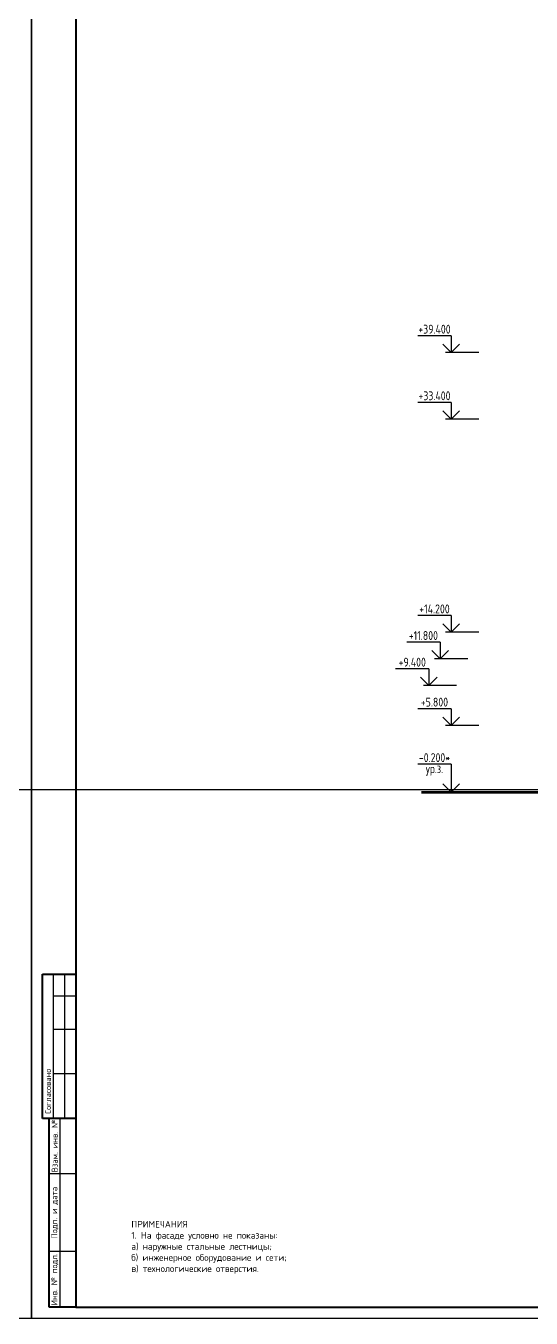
# Model space of a CAD drawing. Extents: x -50000 to 1632000, y -47600 to 308800.
# Drawn here: x 790500 to 836005, y -47600 to 68829 of the extents above; entities that cross this region are included whole.
import ezdxf
from ezdxf.enums import TextEntityAlignment as Align

# ---------------------------------------------------------------- set-up
doc = ezdxf.new("R2010")
doc.units = 0
doc.header["$MEASUREMENT"] = 0
doc.layers.get('Defpoints').update_dxf_attribs({"color": 6})
doc.layers.add('2', color=7, linetype='Continuous')
doc.styles.get("Standard").update_dxf_attribs({"font": 'isocpeur.ttf'})

# ---------------------------------------------------------------- blocks, each defined once
blk = doc.blocks.new('Штамп_Согл')
at = {"linetype": 'Continuous', "lineweight": -2}
for p, q in [((-15, 85), (-15, 150)), ((-15, 150), (0, 150)), ((0, 85), (-15, 85)), ((-12, 0), (-12, 85)), ((0, 0), (-12, 0))]:
    blk.add_line(p, q, dxfattribs=at)
at = {"linetype": 'Continuous', "lineweight": 25}
for p, q in [((-10, 85), (-10, 150)), ((-5, 85), (-5, 150)), ((0, 140), (-10, 140)), ((0, 125), (-10, 125)), ((0, 105), (-10, 105)), ((-7, 0), (-7, 85)), ((0, 60), (-12, 60)), ((0, 25), (-12, 25))]:
    blk.add_line(p, q, dxfattribs=at)
at = {"linetype": 'Continuous', "char_height": 2.7, "rotation": 90, "line_spacing_factor": 0.8}
for s, insert, attachment_point in [('Согласовано', (-12.5, 87), 4), ('Взам. инв. №', (-9.5, 72.5), 5), ('Подп. и дата', (-9.5, 42.5), 5), ('Инв. № подл.', (-9.5, 12.5), 5)]:
    blk.add_mtext(s, dxfattribs=dict(at, insert=insert, attachment_point=attachment_point))

msp = doc.modelspace()

# ---------------------------------------------------------------- linework, layer by layer
at = {"layer": '2', "linetype": 'Continuous'}
for p, q in [((828800, 40900), (825800, 40900)), ((828800, 40900), (828800, 39400)), ((828800, 39400), (828050, 40150)), ((829550, 40150), (828800, 39400)), ((831300, 39400), (828300, 39400)), ((828800, 34900), (825800, 34900)), ((828800, 33400), (828050, 34150)), ((828800, 34900), (828800, 33400)), ((829550, 34150), (828800, 33400)), ((831300, 33400), (828300, 33400)), ((828800, 15700), (825800, 15700)), ((828800, 15700), (828800, 14200)), ((828800, 14200), (828050, 14950)), ((831300, 14200), (828300, 14200)), ((829550, 14950), (828800, 14200)), ((827800, 13300), (824800, 13300)), ((827800, 13300), (827800, 11800)), ((827800, 11800), (827050, 12550)), ((830300, 11800), (827300, 11800)), ((828550, 12550), (827800, 11800)), ((826797.6, 10900), (823797.6, 10900)), ((826797.6, 10900), (826797.6, 9400)), ((826797.6, 9400), (826047.6, 10150)), ((829297.6, 9400), (826297.6, 9400)), ((827547.6, 10150), (826797.6, 9400)), ((828797.6, 7300), (825797.6, 7300)), ((828797.6, 7300), (828797.6, 5800)), ((828797.6, 5800), (828047.6, 6550)), ((829547.6, 6550), (828797.6, 5800)), ((831297.6, 5800), (828297.6, 5800)), ((828800, 2300), (825800, 2300)), ((828800, 2300), (828800, -200)), ((828800, -200), (828050, 550)), ((829550, 550), (828800, -200))]:
    msp.add_line(p, q, dxfattribs=at)
at = {"layer": '2', "linetype": 'Continuous', "lineweight": 100}
msp.add_line((826134, -200), (1254849.7, -200), dxfattribs=at)
at = {"layer": '2', "linetype": 'Continuous', "lineweight": 40, "flags": 128}
msp.add_lwpolyline([(795000, -46600), (1294600, -46600), (1294600, 189000), (795000, 189000)], close=True, dxfattribs=at)
at = {"layer": 'Defpoints'}
msp.add_line((1632000, 0), (-50000, 0), dxfattribs=at)
for points in [[(622800, -47600), (791000, -47600), (791000, 71200), (622800, 71200)], [(791000, -47600), (959200, -47600), (959200, 71200), (791000, 71200)]]:
    msp.add_lwpolyline(points, close=True, dxfattribs=at)
at = {"layer": 'Defpoints', "ltscale": 200}
msp.add_lwpolyline([(791000, 66200), (791000, 66200)], dxfattribs=at)

# ---------------------------------------------------------------- block references
at = {"layer": '2', "lineweight": 40, "xscale": 200, "yscale": 200, "zscale": 200}
msp.add_blockref('Штамп_Согл', (795000, -46600), dxfattribs=at)

# ---------------------------------------------------------------- texts
at = {"layer": '2', "width": 0.8}
for s, p in [('+39.400', (827300, 41500)), ('+33.400', (827300, 35500)), ('+14.200', (827300, 16300)), ('+11.800', (826300, 13900)), ('+9.400', (825297.6, 11500)), ('+5.800', (827297.6, 7900)), ('-0.200*', (827300, 2900)), ('ур.з.', (827300, 1900))]:
    msp.add_text(s, height=800, dxfattribs=at).set_placement(p, align=Align.MIDDLE_CENTER)
at = {"layer": '2', "linetype": 'Continuous', "insert": (800000, -43600), "char_height": 600, "attachment_point": 7}
msp.add_mtext('\\A1;ПРИМЕЧАНИЯ\\P1. На фасаде условно не показаны:\\Pа) наружные стальные лестницы;\\Pб) инженерное оборудование и сети;\\Pв) технологические отверстия.', dxfattribs=at)

doc.saveas('drawing.dxf')
